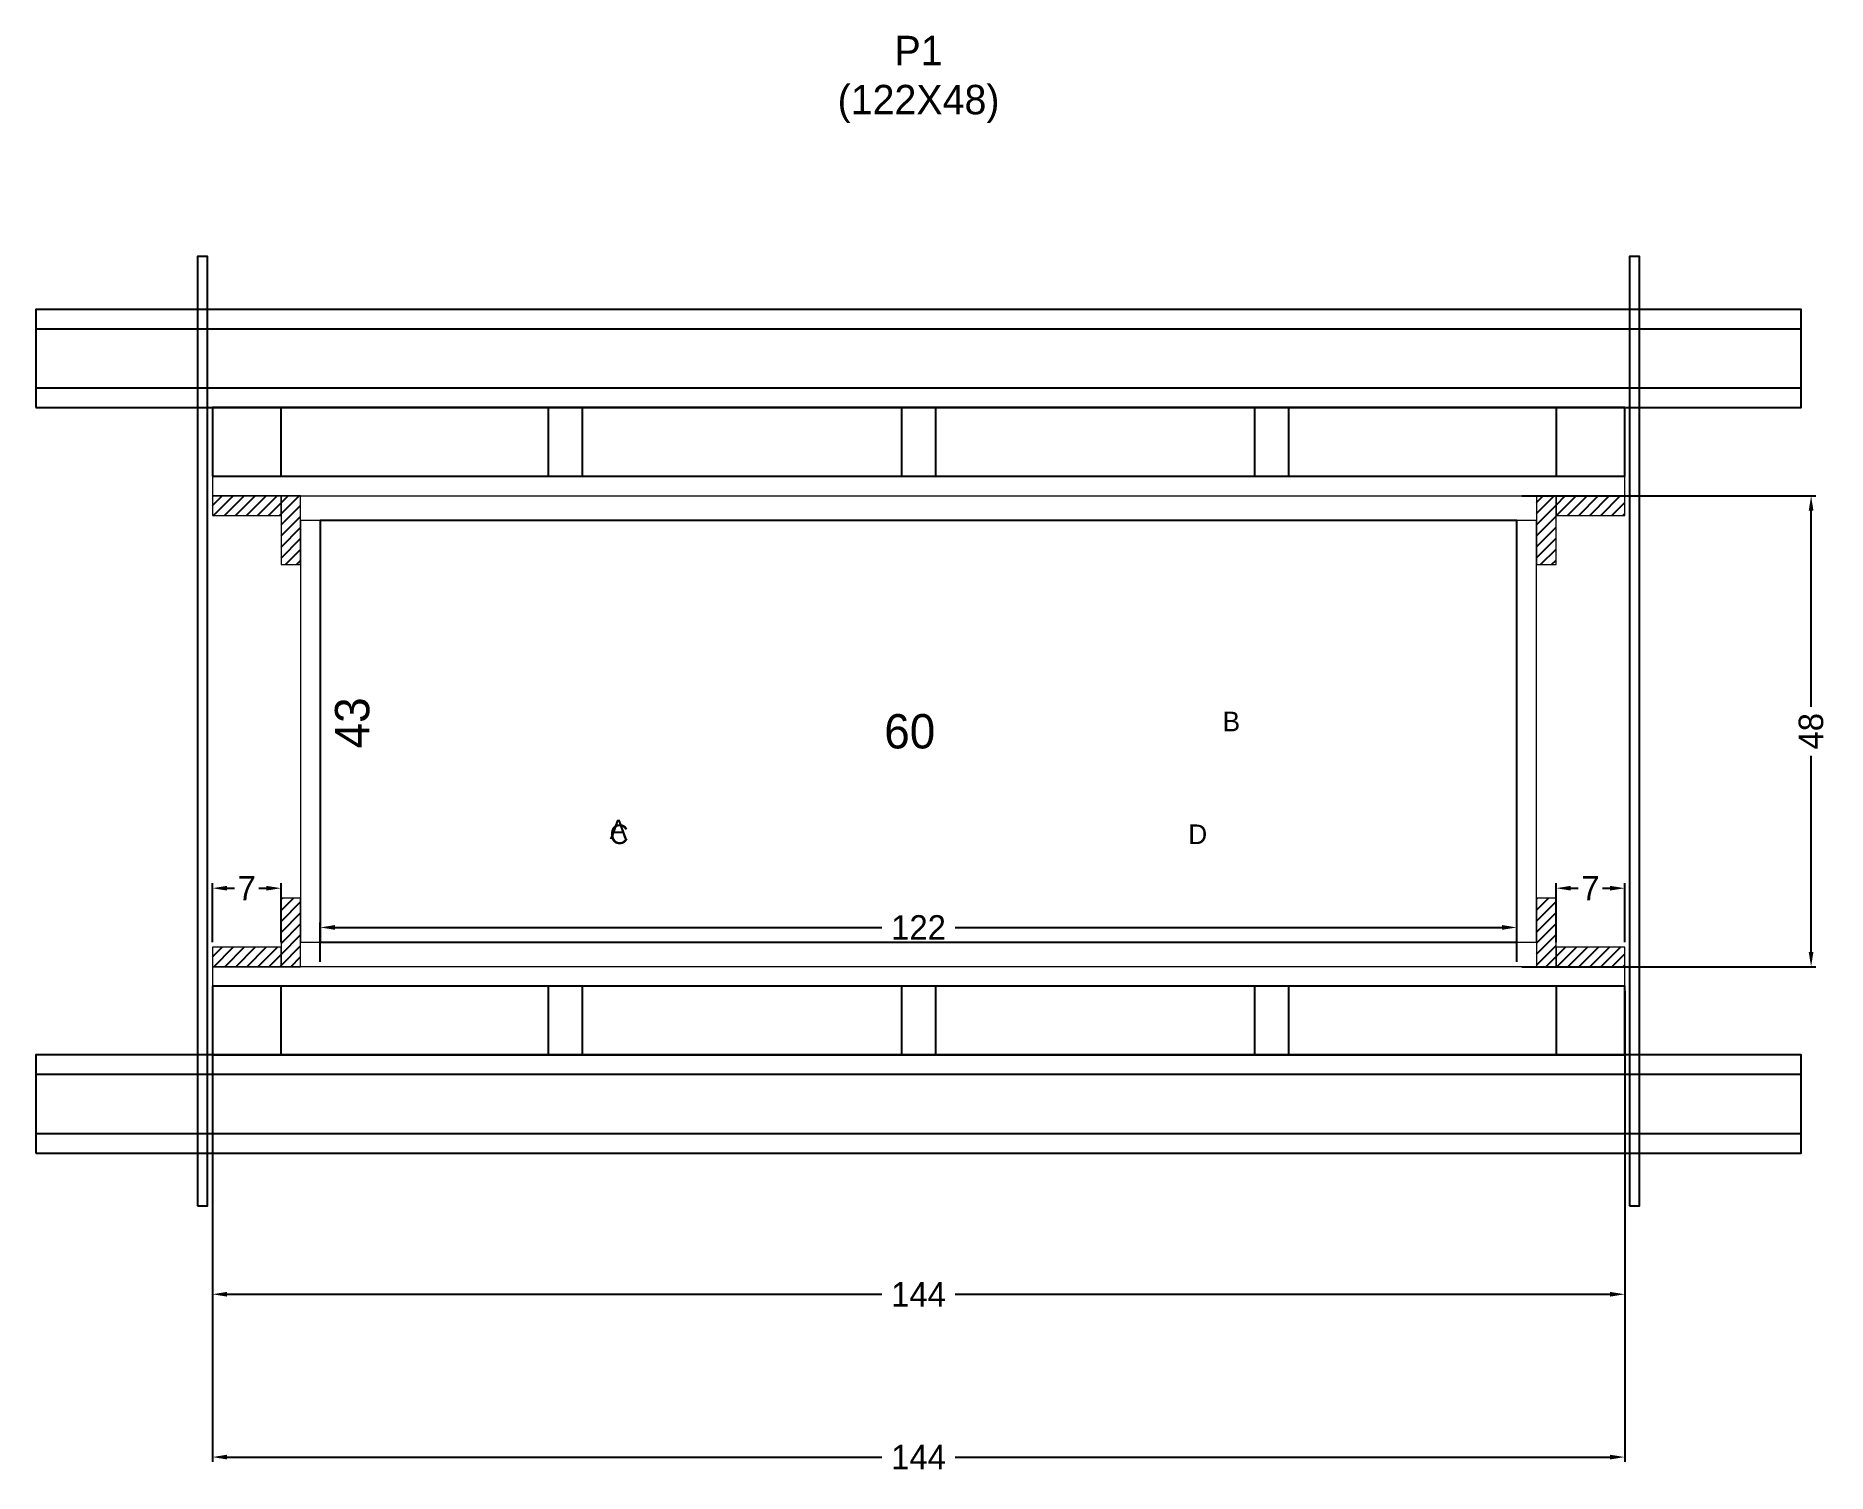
# Model space of a CAD drawing. Header units: centimetres. Extents: x -180 to 185, y -11 to 282.
import ezdxf

# ---------------------------------------------------------------- set-up
doc = ezdxf.new("R2010")
doc.units = ezdxf.units.CM
for name, color, linetype in [('CHAPA', 140, 'Continuous'), ('COTA', 241, 'Continuous'), ('Hachura', 251, 'Continuous'), ('Madeira', 30, 'Continuous'), ('NOMENCLATURA', 7, 'Continuous'), ('Painéis', 200, 'Continuous'), ('Perfil Metálico', 150, 'Continuous'), ('SARRAFO', 251, 'Continuous'), ('TEXTO_GERAL', 7, 'Continuous')]:
    doc.layers.add(name, color=color, linetype=linetype)
doc.dimstyles.new('cotax2', dxfattribs={"dimtxt": 2.5, "dimasz": 1.5, "dimexe": 0.5, "dimexo": 0.5, "dimgap": 0.5, "dimtad": 1, "dimcen": 2.5, "dimazin": 3, "dimtfac": 1, "dimtmove": 0, "dimatfit": 3})
pattern_1 = [(45, (0, 0), (-1.122532, 1.122532), [])]

# ---------------------------------------------------------------- blocks, each defined once
blk = doc.blocks.new('_CLOSEDFILLED')
at = {"color": 0, "linetype": 'BYBLOCK'}
blk.add_solid([(-1, 0.16), (0, 0), (-1, -0.16)], dxfattribs=at)
blk = doc.blocks.new('*D1')
for p, q in [((-144, 87), (-144, -9)), ((144, 87), (144, -9)), ((-141, -8), (-7.5, -8)), ((7.5, -8), (141, -8))]:
    blk.add_line(p, q)
at = {"layer": 'Defpoints'}
for p in [(-144, 88), (144, 88), (-144, -8)]:
    blk.add_point(p, dxfattribs=at)
at = {"layer": 'COTA', "xscale": 3, "yscale": 3, "rotation": 180}
blk.add_blockref('_CLOSEDFILLED', (-144, -8), dxfattribs=at)
at = {"layer": 'COTA', "xscale": 3, "yscale": 3}
blk.add_blockref('_CLOSEDFILLED', (144, -8), dxfattribs=at)
at = {"layer": 'COTA', "insert": (0, -8), "char_height": 5, "attachment_point": 5}
blk.add_mtext('144', dxfattribs=at)
blk = doc.blocks.new('*D2')
for p, q in [((-122, 93), (-122, 101)), ((-119, 100), (-7.5, 100)), ((7.5, 100), (119, 100)), ((122, 93), (122, 101))]:
    blk.add_line(p, q)
at = {"layer": 'Defpoints'}
for p in [(-122, 100), (-122, 92), (122, 92)]:
    blk.add_point(p, dxfattribs=at)
at = {"layer": 'COTA', "xscale": 3, "yscale": 3, "rotation": 180}
blk.add_blockref('_CLOSEDFILLED', (-122, 100), dxfattribs=at)
at = {"layer": 'COTA', "xscale": 3, "yscale": 3}
blk.add_blockref('_CLOSEDFILLED', (122, 100), dxfattribs=at)
at = {"layer": 'COTA', "insert": (0, 100), "char_height": 5, "attachment_point": 5}
blk.add_mtext('122', dxfattribs=at)
blk = doc.blocks.new('*D3')
for p, q in [((123, 188), (183, 188)), ((182, 145), (182, 185)), ((182, 95), (182, 135)), ((123, 92), (183, 92))]:
    blk.add_line(p, q)
at = {"layer": 'Defpoints'}
for p in [(122, 188), (122, 92), (182, 92)]:
    blk.add_point(p, dxfattribs=at)
at = {"layer": 'COTA', "xscale": 3, "yscale": 3}
for p, rotation in [((182, 188), 90), ((182, 92), -90.00000000000001)]:
    blk.add_blockref('_CLOSEDFILLED', p, dxfattribs=dict(at, rotation=rotation))
at = {"layer": 'COTA', "insert": (182, 140), "char_height": 5, "attachment_point": 5, "rotation": 90}
blk.add_mtext('48', dxfattribs=at)
blk = doc.blocks.new('*D4')
for p, q in [((-144, 97), (-144, 109)), ((-141, 108), (-139.5, 108)), ((-134.5, 108), (-133, 108)), ((-130, 97), (-130, 109))]:
    blk.add_line(p, q)
at = {"layer": 'Defpoints'}
for p in [(-144, 108), (-144, 96), (-130, 96)]:
    blk.add_point(p, dxfattribs=at)
at = {"layer": 'COTA', "xscale": 3, "yscale": 3, "rotation": 180}
blk.add_blockref('_CLOSEDFILLED', (-144, 108), dxfattribs=at)
at = {"layer": 'COTA', "xscale": 3, "yscale": 3}
blk.add_blockref('_CLOSEDFILLED', (-130, 108), dxfattribs=at)
at = {"layer": 'COTA', "insert": (-137, 108), "char_height": 5, "attachment_point": 5}
blk.add_mtext('7', dxfattribs=at)
blk = doc.blocks.new('*D5')
for p, q in [((130, 97), (130, 109)), ((133, 108), (134.5, 108)), ((139.5, 108), (141, 108)), ((144, 97), (144, 109))]:
    blk.add_line(p, q)
at = {"layer": 'Defpoints'}
for p in [(130, 108), (130, 96), (144, 96)]:
    blk.add_point(p, dxfattribs=at)
at = {"layer": 'COTA', "xscale": 3, "yscale": 3, "rotation": 180}
blk.add_blockref('_CLOSEDFILLED', (130, 108), dxfattribs=at)
at = {"layer": 'COTA', "xscale": 3, "yscale": 3}
blk.add_blockref('_CLOSEDFILLED', (144, 108), dxfattribs=at)
at = {"layer": 'COTA', "insert": (137, 108), "char_height": 5, "attachment_point": 5}
blk.add_mtext('7', dxfattribs=at)
blk = doc.blocks.new('*D6')
for p, q in [((-144, 54.2), (-144, 24.2)), ((144, 54.2), (144, 24.2)), ((-141, 25.2), (-7.5, 25.2)), ((7.5, 25.2), (141, 25.2))]:
    blk.add_line(p, q)
at = {"layer": 'Defpoints'}
for p in [(-144, 55.2), (144, 55.2), (-144, 25.2)]:
    blk.add_point(p, dxfattribs=at)
at = {"layer": 'COTA', "xscale": 3, "yscale": 3, "rotation": 180}
blk.add_blockref('_CLOSEDFILLED', (-144, 25.2), dxfattribs=at)
at = {"layer": 'COTA', "xscale": 3, "yscale": 3}
blk.add_blockref('_CLOSEDFILLED', (144, 25.2), dxfattribs=at)
at = {"layer": 'COTA', "insert": (0, 25.2), "char_height": 5, "attachment_point": 5}
blk.add_mtext('144', dxfattribs=at)

msp = doc.modelspace()

# ---------------------------------------------------------------- hatches: boundary and pattern name
at = {"layer": 'Hachura'}
h = msp.add_hatch(dxfattribs=at)
h.set_pattern_fill('ANSI31')
h.set_pattern_definition(pattern_1)
h.paths.add_polyline_path([(-144, 184), (-130, 184), (-130, 188), (-144, 188)])
h = msp.add_hatch(dxfattribs=at)
h.set_pattern_fill('ANSI31')
h.set_pattern_definition(pattern_1)
h.paths.add_polyline_path([(-130, 174), (-126, 174), (-126, 188), (-130, 188)])
h = msp.add_hatch(dxfattribs=at)
h.set_pattern_fill('ANSI31')
h.set_pattern_definition(pattern_1)
h.paths.add_polyline_path([(126, 174), (130, 174), (130, 188), (126, 188)])
h = msp.add_hatch(dxfattribs=at)
h.set_pattern_fill('ANSI31')
h.set_pattern_definition(pattern_1)
h.paths.add_polyline_path([(130, 184), (144, 184), (144, 188), (130, 188)])
h = msp.add_hatch(dxfattribs=at)
h.set_pattern_fill('ANSI31')
h.set_pattern_definition(pattern_1)
h.paths.add_polyline_path([(-130, 92), (-126, 92), (-126, 106), (-130, 106)])
h = msp.add_hatch(dxfattribs=at)
h.set_pattern_fill('ANSI31')
h.set_pattern_definition(pattern_1)
h.paths.add_polyline_path([(126, 92), (130, 92), (130, 106), (126, 106)])
h = msp.add_hatch(dxfattribs=at)
h.set_pattern_fill('ANSI31')
h.set_pattern_definition(pattern_1)
h.paths.add_polyline_path([(-144, 92), (-130, 92), (-130, 96), (-144, 96)])
h = msp.add_hatch(dxfattribs=at)
h.set_pattern_fill('ANSI31')
h.set_pattern_definition(pattern_1)
h.paths.add_polyline_path([(130, 92), (144, 92), (144, 96), (130, 96)])

# ---------------------------------------------------------------- linework, layer by layer
at = {"layer": 'CHAPA', "lineweight": 18}
for points in [[(-144, 188), (144, 188), (144, 192), (-144, 192)], [(-144, 188), (144, 188), (144, 192), (-144, 192)], [(-126, 97), (-122, 97), (-122, 183), (-126, 183)], [(-126, 97), (-122, 97), (-122, 183), (-126, 183)], [(122, 97), (126, 97), (126, 183), (122, 183)], [(122, 97), (126, 97), (126, 183), (122, 183)], [(-144, 88), (144, 88), (144, 92), (-144, 92)], [(-144, 88), (144, 88), (144, 92), (-144, 92)]]:
    msp.add_lwpolyline(points, close=True, dxfattribs=at)
at = {"layer": 'Hachura'}
for points in [[(-147, 43.2), (-145, 43.2), (-145, 236.8), (-147, 236.8)], [(145, 43.2), (147, 43.2), (147, 236.8), (145, 236.8)]]:
    msp.add_lwpolyline(points, close=True, dxfattribs=at)
at = {"layer": 'Madeira', "color": 126}
for points in [[(-144, 192), (144, 192), (144, 206), (-144, 206)], [(-144, 192), (-130, 192), (-130, 206), (-144, 206)], [(-75.5, 192), (-68.5, 192), (-68.5, 206), (-75.5, 206)], [(-3.5, 192), (3.5, 192), (3.5, 206), (-3.5, 206)], [(68.5, 192), (75.5, 192), (75.5, 206), (68.5, 206)], [(130, 192), (144, 192), (144, 206), (130, 206)], [(-144, 74), (144, 74), (144, 88), (-144, 88)], [(-144, 74), (-130, 74), (-130, 88), (-144, 88)], [(-75.5, 74), (-68.5, 74), (-68.5, 88), (-75.5, 88)], [(-3.5, 74), (3.5, 74), (3.5, 88), (-3.5, 88)], [(68.5, 74), (75.5, 74), (75.5, 88), (68.5, 88)], [(130, 74), (144, 74), (144, 88), (130, 88)]]:
    msp.add_lwpolyline(points, close=True, dxfattribs=at)
at = {"layer": 'Painéis'}
msp.add_lwpolyline([(-122, 97), (122, 97), (122, 183), (-122, 183)], close=True, dxfattribs=at)
at = {"layer": 'Perfil Metálico', "color": 224}
for points in [[(-180, 206), (180, 206), (180, 226), (-180, 226)], [(-180, 210), (180, 210), (180, 222), (-180, 222)], [(-180, 54), (180, 54), (180, 74), (-180, 74)], [(-180, 58), (180, 58), (180, 70), (-180, 70)]]:
    msp.add_lwpolyline(points, close=True, dxfattribs=at)
at = {"layer": 'SARRAFO', "color": 251, "lineweight": 13}
for points in [[(-144, 184), (-130, 184), (-130, 188), (-144, 188)], [(-130, 174), (-126, 174), (-126, 188), (-130, 188)], [(126, 174), (130, 174), (130, 188), (126, 188)], [(130, 184), (144, 184), (144, 188), (130, 188)], [(-130, 92), (-126, 92), (-126, 106), (-130, 106)], [(126, 92), (130, 92), (130, 106), (126, 106)], [(-144, 92), (-130, 92), (-130, 96), (-144, 96)], [(130, 92), (144, 92), (144, 96), (130, 96)]]:
    msp.add_lwpolyline(points, close=True, dxfattribs=at)

# ---------------------------------------------------------------- texts
at = {"layer": 'COTA'}
msp.add_text('43', height=7, rotation=90, dxfattribs=at).set_placement((-112, 136.5))
msp.add_text('60', height=7, dxfattribs=at).set_placement((-7, 136.5))
at = {"layer": 'NOMENCLATURA', "insert": (0, 264), "char_height": 6, "attachment_point": 8}
msp.add_mtext('P1\\P(122X48)', dxfattribs=at)
at = {"layer": 'TEXTO_GERAL'}
for s, p in [('B', (62, 140)), ('A', (-63, 118)), ('C', (-63, 117)), ('D', (55, 117))]:
    msp.add_text(s, height=4, dxfattribs=at).set_placement(p)

# ---------------------------------------------------------------- dimensions: what is measured, and where the dimension line sits
at = {"layer": 'COTA'}
dim = msp.add_linear_dim(base=(182, 92), p1=(122, 92), p2=(122, 188), angle=90, dimstyle='cotax2', dxfattribs=at)
dim.commit()
dim.dimension.update_dxf_attribs({"geometry": '*D3', "text_midpoint": (182, 140)})
for base, p1, p2, picture, middle in [((-144, 108), (-144, 96), (-130, 96), '*D4', (-137, 108)), ((130, 108), (130, 96), (144, 96), '*D5', (137, 108)), ((-122, 100), (-122, 92), (122, 92), '*D2', (0, 100)), ((-144, -8), (-144, 88), (144, 88), '*D1', (0, -8)), ((-144, 25.2), (-144, 55.2), (144, 55.2), '*D6', (0, 25.2))]:
    dim = msp.add_linear_dim(base=base, p1=p1, p2=p2, dimstyle='cotax2', dxfattribs=at)
    dim.commit()
    dim.dimension.update_dxf_attribs({"geometry": picture, "text_midpoint": middle})

doc.saveas('drawing.dxf')
